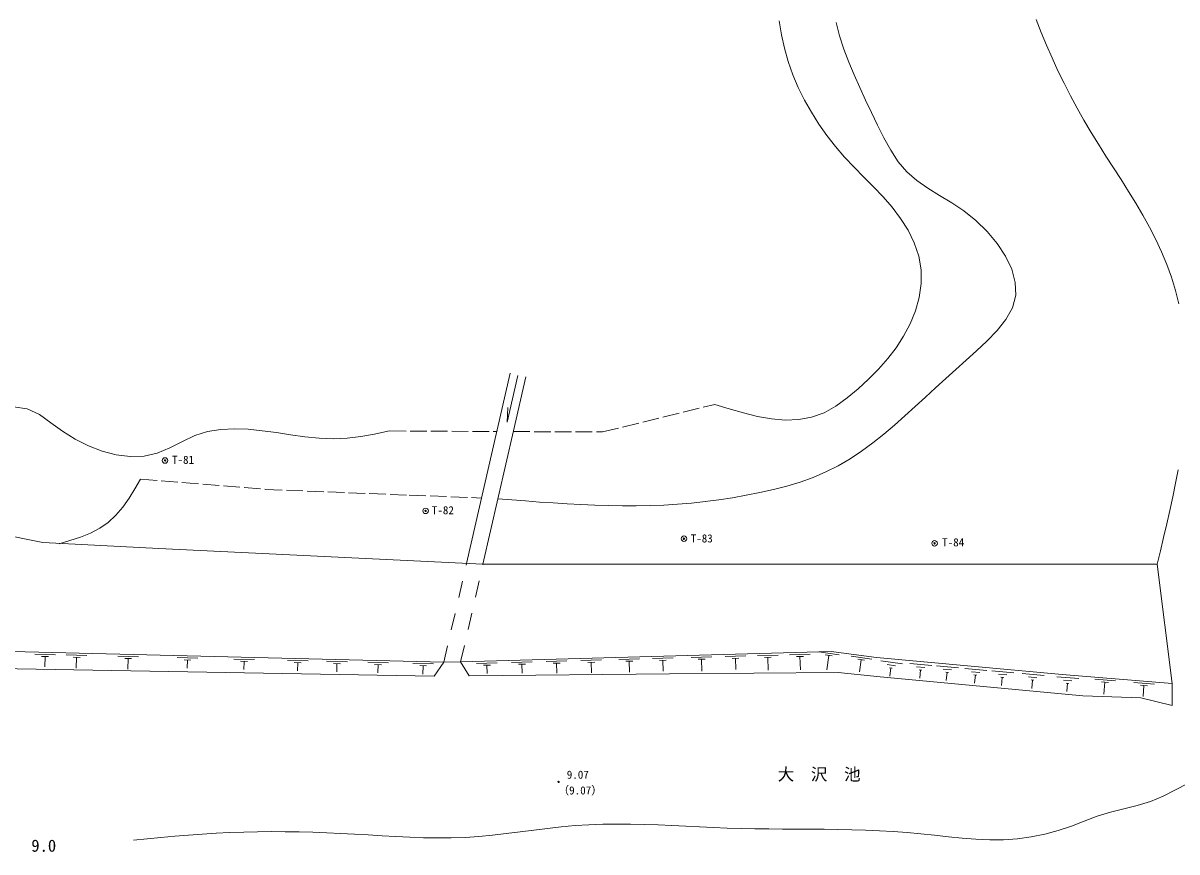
# Model space of a CAD drawing. Units: millimetres, scale not verified. Extents: x -13427 to 82914, y -7053 to 70496.
# Drawn here: x 19015 to 60717, y 1752 to 31722 of the extents above; entities that cross this region are included whole.
import ezdxf
from ezdxf.enums import TextEntityAlignment as Align

# ---------------------------------------------------------------- set-up
doc = ezdxf.new("R2010")
doc.units = ezdxf.units.MM
doc.header["$LTSCALE"] = 100
doc.header["$PDMODE"] = 32
doc.header["$PDSIZE"] = 50
doc.linetypes.add('DASHED', pattern=[7.5, 6, -1.5])
doc.linetypes.add('DASHED_SPACED', pattern=[12, 6, -6])
doc.layers.add('0-0通り芯', color=4, linetype='Continuous', lineweight=13)
doc.styles.add('ＭＳ ゴシック', font='')
doc.styles.get('ＭＳ ゴシック').set_extended_font_data('MS Gothic')

msp = doc.modelspace()

# ---------------------------------------------------------------- linework, layer by layer
at = {"layer": '0-0通り芯', "color": 3}
for p, q in [((35040.3, 12183.7), (36613.3, 19065.7)), ((36894.7, 18981.6), (36507.6, 17288)), ((36736.3, 16972.6), (37184.8, 18935)), ((36507.6, 17288), (36531.5, 17817.8)), ((35635, 12154.7), (36736.3, 16972.6)), ((14771, 13915.4), (19732.6, 12942.6)), ((19732.6, 12942.6), (23925.7, 12725.2)), ((35635, 12154.7), (23925.7, 12725.2)), ((35635, 12154.7), (49150.8, 12152.7)), ((49150.8, 12152.7), (54046.9, 12151.9)), ((54046.9, 12151.9), (60000.1, 12151)), ((34224.9, 8616.4), (14813.1, 9089.5)), ((34829.2, 8629.2), (48216.2, 9000.1)), ((48216.2, 9000.1), (49860.3, 8779.8)), ((49860.3, 8779.8), (56568.1, 8169)), ((14564.7, 8452.3), (33872.3, 8112.8)), ((33872.3, 8112.8), (34224.9, 8616.4)), ((34224.9, 8616.4), (34829.2, 8629.2)), ((34829.2, 8629.2), (35142.3, 8123.9)), ((35142.3, 8123.9), (42381, 8187.1)), ((42381, 8187.1), (48476.8, 8240.3)), ((49993.9, 8085.1), (48476.8, 8240.3)), ((49993.9, 8085.1), (57312.2, 7392.4)), ((56568.1, 8169), (60545.7, 7837.6)), ((57312.2, 7392.4), (59407.3, 7319.6)), ((60545.7, 7045.5), (59407.3, 7319.6))]:
    msp.add_line(p, q, dxfattribs=at)
at = {"layer": '0-0通り芯', "linetype": 'DASHED'}
for p, q in [((39953.6, 16935.8), (44010.4, 17932.3)), ((32255.7, 16973.1), (36130.7, 16954.3)), ((36734.4, 16951.4), (39953.6, 16935.8)), ((23263.6, 15233.8), (27780.6, 14860.2)), ((27780.6, 14860.2), (32974, 14652.6)), ((32974, 14652.6), (35580.9, 14548.4))]:
    msp.add_line(p, q, dxfattribs=at)
at = {"layer": '0-0通り芯', "color": 3, "linetype": 'DASHED_SPACED'}
for p, q in [((34224.9, 8616.4), (35040.3, 12183.7)), ((34829.2, 8629.2), (35635, 12154.7))]:
    msp.add_line(p, q, dxfattribs=at)
at = {"layer": '0-0通り芯'}
for p, q in [((60000.1, 12151), (60545.7, 7837.6)), ((20186.1, 8883.6), (19436.3, 8901.8)), ((19934.4, 8814.7), (19684.4, 8820.7)), ((19809.4, 8817.7), (19800.3, 8444.9)), ((21324.2, 8855.8), (20574.4, 8874.1)), ((21072.4, 8786.9), (20822.5, 8793)), ((20947.5, 8790), (20937.8, 8393.8)), ((23188.8, 8810.4), (22439.1, 8828.6)), ((25333.9, 8758.1), (24584.1, 8776.3)), ((42508.7, 8766.9), (41759, 8746.2)), ((43910.6, 8805.8), (43160.9, 8785)), ((45136, 8839.7), (44386.4, 8818.9)), ((44888.2, 8757.8), (44638.3, 8750.9)), ((46304, 8872.1), (45554.3, 8851.3)), ((46056.2, 8790.2), (45806.3, 8783.3)), ((45931.2, 8786.7), (45944, 8326.6)), ((47466.8, 8904.3), (46717.1, 8883.5)), ((47219, 8822.4), (46969.1, 8815.5)), ((47094.1, 8818.9), (47107.3, 8342)), ((48515, 8884.3), (47771.6, 8983.9)), ((48257.2, 8843.2), (48009.4, 8876.4)), ((48133.3, 8859.8), (48063, 8335)), ((49686.3, 8727.4), (48943, 8827)), ((22937.1, 8741.5), (22687.1, 8747.5)), ((22812.1, 8744.5), (22802.7, 8359.7)), ((25082.2, 8689.2), (24832.2, 8695.3)), ((24957.2, 8692.2), (24949.9, 8392.3)), ((27379.1, 8708.2), (26629.3, 8726.5)), ((27127.3, 8639.3), (26877.4, 8645.4)), ((27002.3, 8642.4), (26995.1, 8342.5)), ((29316.3, 8661), (28566.6, 8679.3)), ((29064.6, 8592.1), (28814.7, 8598.2)), ((28939.6, 8595.1), (28932.3, 8295.2)), ((30734.3, 8626.4), (29984.5, 8644.7)), ((30482.5, 8557.5), (30232.6, 8563.6)), ((30357.6, 8560.6), (30350.3, 8260.7)), ((32221.5, 8590.2), (31471.7, 8608.4)), ((31969.7, 8521.3), (31719.8, 8527.4)), ((31844.8, 8524.3), (31837.5, 8224.4)), ((33852.2, 8550.4), (33102.5, 8568.7)), ((33600.5, 8481.5), (33350.6, 8487.6)), ((33475.5, 8484.6), (33468.2, 8184.7)), ((36153.1, 8590.9), (35403.4, 8570.1)), ((35905.3, 8509), (35655.4, 8502.1)), ((35780.3, 8505.5), (35788.6, 8205.6)), ((37415.4, 8625.8), (36665.7, 8605.1)), ((37167.6, 8544), (36917.7, 8537)), ((37042.6, 8540.5), (37051.6, 8215.8)), ((38669.3, 8660.6), (37919.6, 8639.8)), ((38421.5, 8578.7), (38171.6, 8571.8)), ((38296.5, 8575.2), (38306.5, 8216.3)), ((39925.2, 8695.4), (39175.5, 8674.6)), ((39677.4, 8613.5), (39427.5, 8606.6)), ((39552.4, 8610), (39563.1, 8224.2)), ((41298.7, 8733.4), (40549, 8712.6)), ((41050.9, 8651.5), (40801, 8644.6)), ((40925.9, 8648), (40936.7, 8257.6)), ((42260.9, 8685), (42011, 8678.1)), ((42135.9, 8681.6), (42146.7, 8292.2)), ((43662.8, 8723.9), (43412.9, 8717)), ((43537.8, 8720.4), (43549.7, 8292.1)), ((44763.3, 8754.3), (44774.4, 8351.5)), ((49428.6, 8686.3), (49180.8, 8719.5)), ((49304.7, 8702.9), (49246.1, 8265.3)), ((50803.6, 8552.5), (50010.7, 8658.7)), ((50542.6, 8486.6), (50245.2, 8526.4)), ((50430.2, 8400.7), (50331.1, 8414)), ((50380.6, 8407.4), (50340.8, 8110.1)), ((51864.5, 8496.9), (51067.8, 8569.4)), ((51606.5, 8419.9), (51307.7, 8447.1)), ((52825.6, 8409.4), (52028.9, 8481.9)), ((52567.5, 8332.4), (52268.8, 8359.6)), ((53847.6, 8316.3), (53050.9, 8388.8)), ((51497.8, 8329.4), (51398.3, 8338.5)), ((51448.1, 8334), (51420.8, 8035.2)), ((52458.9, 8241.9), (52359.3, 8251)), ((52409.1, 8246.5), (52381.9, 7947.7)), ((53589.6, 8239.4), (53290.8, 8266.6)), ((53480.9, 8148.9), (53381.3, 8157.9)), ((53431.1, 8153.4), (53403.9, 7854.6)), ((54821.8, 8227.6), (54025.1, 8300.1)), ((54563.8, 8150.7), (54265, 8177.9)), ((54455.1, 8060.1), (54355.5, 8069.2)), ((54405.3, 8064.7), (54378.1, 7765.9)), ((55914.7, 8128), (55118, 8200.6)), ((55656.7, 8051.1), (55357.9, 8078.3)), ((55548, 7960.6), (55448.5, 7969.7)), ((55498.3, 7965.1), (55471, 7666.4)), ((57177.2, 8017.9), (56379.9, 8084.3)), ((56919.7, 7939), (56620.8, 7963.9)), ((58496.4, 7933.1), (57749, 7995.3)), ((56811.8, 7847.6), (56712.1, 7855.9)), ((56762, 7851.8), (56737.1, 7552.8)), ((58241, 7879.1), (57991.9, 7899.8)), ((58116.5, 7889.5), (58080, 7451.9)), ((59905.2, 7815.7), (59157.7, 7878)), ((59649.8, 7761.7), (59400.7, 7782.5)), ((59525.2, 7772.1), (59491.7, 7369.6))]:
    msp.add_line(p, q, dxfattribs=at)
at = {"layer": '0-0通り芯', "color": 7}
msp.add_line((60545.7, 7045.5), (60545.7, 7837.6), dxfattribs=at)
at = {"layer": '0-0通り芯', "linetype": 'DASHED'}
for points in [[(36176.7, 14524.6), (36677, 14483.3), (37177.2, 14442.9), (37677.4, 14404.4), (38177.5, 14368.7), (38677.5, 14336.7), (39177.3, 14309.3), (39677, 14287.5), (40176.5, 14272.2), (40675.7, 14264.3), (41174.6, 14264.8), (41673.3, 14274.6), (42171.6, 14294.6), (42669.6, 14325.5), (43167.1, 14367.3), (43664, 14420.3), (44160.2, 14484.3), (44655.7, 14559.6), (45150.3, 14646.1), (45643.8, 14743.9), (46135.4, 14854.3), (46622.6, 14980.4), (47102.7, 15126.1), (47573.1, 15294.7), (48031, 15490), (48474.3, 15714.7), (48903.3, 15967.2), (49319.4, 16243.7), (49724.1, 16540.4), (50119, 16853.6), (50505.5, 17179.6), (50885.1, 17514.4), (51259.2, 17854.5), (51629.5, 18196), (51997.2, 18535.3), (52363.9, 18868.5), (52731.2, 19196.8), (53100.3, 19527.2), (53472.9, 19866.9), (53849.9, 20223.6), (54217.3, 20602), (54538.4, 21003.2), (54774.9, 21428.3), (54890, 21877.7), (54874.9, 22345.9), (54746.5, 22822.1), (54522.2, 23294.9), (54219.7, 23753.3), (53856.6, 24185.9), (53450.4, 24581.7), (53018.9, 24929.5), (52578, 25226.6), (52140.1, 25492.7), (51716.6, 25751.2), (51319.2, 26025.4), (50959.4, 26338.5), (50645.7, 26708.3), (50371.5, 27125.2), (50125.7, 27571.6), (49897.1, 28030), (49676.1, 28485.3), (49461, 28936.7), (49252.9, 29388.3), (49052.7, 29844.1), (48861.6, 30307.9), (48684.3, 30780.3), (48527.6, 31260), (48399, 31745.3)], [(44010.4, 17932.3), (44531.4, 17773.3), (45049.9, 17625.8), (45563.2, 17501.4), (46068.8, 17411.8), (46564, 17368.4), (47046.3, 17382.7), (47513, 17466.5), (47961.8, 17630.6), (48391.6, 17870.7), (48803, 18167.4), (49196.8, 18500.4), (49573.4, 18850.8), (49930.3, 19212.7), (50263.3, 19589.6), (50567.9, 19984.9), (50839.8, 20402), (51074.6, 20844.5), (51266.7, 21313.8), (51405.4, 21802.8), (51478.5, 22302.1), (51474, 22802.1), (51385.1, 23294.1), (51222.3, 23771.8), (50999.1, 24229.4), (50729.1, 24660.8), (50425.3, 25062.2), (50097, 25439), (49752.5, 25800.1), (49400.2, 26154.2), (49048.3, 26510), (48705.1, 26876.3), (48377, 27258.8), (48066.2, 27657.3), (47774.6, 28070.8), (47504, 28498.4), (47256.2, 28939), (47033, 29391.6), (46836.2, 29855.2), (46667.6, 30328.9), (46529.1, 30811.7), (46420.4, 31301.9), (46339.3, 31797.2)], [(18666.2, 17842.6), (19167.1, 17770.1), (19609.2, 17564.5), (20021.1, 17272), (20444.7, 16963.2), (20900.1, 16682.3), (21380.4, 16440.8), (21877.4, 16248.7), (22382.8, 16115.6), (22888.4, 16051.3), (23385.7, 16065.7), (23866.4, 16168.4), (24325, 16360.8), (24771.3, 16595.7), (25220.5, 16809), (25683.9, 16953.1), (26161.5, 17030.5), (26651, 17053.1), (27150.2, 17033), (27656.7, 16982.3), (28168.4, 16912.9), (28682.9, 16836.9), (29198, 16766.4), (29711.4, 16713.4), (30220.8, 16690), (30724.1, 16707.8), (31220.7, 16767.8), (31712.9, 16856.9), (32202.6, 16961.4), (32255.7, 16973.1)], [(20320.8, 12896.3), (20706.9, 13009.8), (21085.2, 13133.5), (21447.8, 13277.8), (21786.9, 13452.9), (22094.6, 13668.9), (22369.1, 13928.6), (22616.5, 14223.8), (22843.5, 14545.6), (23056.9, 14885.3), (23263.6, 15233.8)]]:
    msp.add_lwpolyline(points, dxfattribs=at)
at = {"layer": '0-0通り芯'}
for points in [[(60785, 21570), (60664.7, 22054.5), (60521, 22530.3), (60353.3, 22996.2), (60162.9, 23452.4), (59952.5, 23900.3), (59725, 24341.2), (59483.1, 24776.3), (59229.5, 25207), (58966.9, 25634.5), (58698.1, 26060.2), (58425.8, 26485.4), (58152.8, 26911.3), (57881.8, 27339.3), (57615.5, 27770.7), (57356.7, 28206.7), (57107.1, 28647.9), (56866.9, 29094.2), (56636.2, 29545.1), (56415, 30000.1), (56203.5, 30458.9), (56001.8, 30921.2), (55810, 31386.4), (55628.1, 31854.2)], [(60000.1, 12151), (60119, 12637.8), (60236.7, 13124.8), (60351.7, 13612.3), (60462.8, 14100.5), (60568.7, 14589.6), (60668, 15079.8), (60759.4, 15571.4)]]:
    msp.add_lwpolyline(points, dxfattribs=at)
at = {"layer": '0-0通り芯', "color": 3}
msp.add_lwpolyline([(23001.7, 2175.8), (23500, 2224.1), (23998.2, 2271.3), (24496.5, 2316.4), (24994.9, 2358.3), (25493.5, 2395.9), (25992.2, 2428.1), (26491, 2453.9), (26990.1, 2472.3), (27489.4, 2483.1), (27988.9, 2487), (28488.6, 2484.6), (28988.4, 2476.3), (29488.5, 2462.9), (29988.6, 2445), (30489, 2423), (30989.4, 2397.7), (31490, 2369.6), (31990.6, 2340), (32491.2, 2311.3), (32991.6, 2286.3), (33491.7, 2267.6), (33991.4, 2258), (34490.5, 2260.3), (34988.9, 2277), (35486.6, 2310.2), (35983.7, 2357.4), (36480.3, 2414.6), (36976.8, 2477.4), (37473.4, 2541.8), (37970.3, 2603.6), (38467.7, 2658.5), (38965.9, 2702.4), (39464.9, 2732.8), (39964.7, 2750.5), (40464.9, 2757.2), (40965.3, 2754.4), (41465.8, 2743.6), (41966, 2726.3), (42465.9, 2704.2), (42965.4, 2679.3), (43464.7, 2654), (43964, 2630.7), (44463.4, 2611.5), (44963, 2597.8), (45462.9, 2588.6), (45962.9, 2582.7), (46463, 2579), (46963.2, 2576.4), (47463.4, 2573.6), (47963.6, 2569.6), (48463.7, 2563.2), (48963.7, 2553.2), (49463.5, 2538.5), (49963.2, 2517.9), (50462.6, 2490.3), (50961.7, 2454.5), (51460.5, 2409.4), (51959, 2356.4), (52457.3, 2301.6), (52955.7, 2251.5), (53454.3, 2212.7), (53953.3, 2191.6), (54452.8, 2194.9), (54952.7, 2228.2), (55450.4, 2293.4), (55943.1, 2391.3), (56427.3, 2522.2), (56900.6, 2686.2), (57366.2, 2869.7), (57833.6, 3046.4), (58311.8, 3191.3), (58799.4, 3308.3), (59285.3, 3427.2), (59758.8, 3578), (60216.2, 3771.5), (60663.4, 3993.8), (61106.9, 4229.8)], dxfattribs=at)
at = {"layer": '0-0通り芯'}
for centre in [(24145.9, 15906.6), (33561.9, 14083.3), (42901.6, 13078.2), (51958.2, 12910.9)]:
    msp.add_circle(centre, 100, dxfattribs=at)
at = {"layer": '0-0通り芯', "color": 7}
for p in [(24145.9, 15906.6), (33561.9, 14083.3), (42901.6, 13078.2), (51958.2, 12910.9), (38366.8, 4285.2)]:
    msp.add_point(p, dxfattribs=at)

# ---------------------------------------------------------------- texts
at = {"layer": '0-0通り芯', "color": 2, "style": 'ＭＳ ゴシック'}
for s, height, p in [('T-81', 293.3, (24396.9, 15696.4)), ('T-82', 293.3, (33787.7, 13872.3)), ('T-83', 293.3, (43142.9, 12854.4)), ('T-84', 293.3, (52232.5, 12712.4)), ('9.07', 293.3, (38664.4, 4310)), ('（9.07）', 293.3, (38350.9, 3741.7)), ('9.0', 439.9, (19313.1, 1627.2))]:
    msp.add_text(s, height=height, dxfattribs=at).set_placement(p, align=Align.BOTTOM_LEFT)
at = {"layer": '0-0通り芯', "color": 3, "style": 'ＭＳ ゴシック'}
msp.add_text('大\u3000沢\u3000池', height=439.9, dxfattribs=at).set_placement((46283.9, 4207.4), align=Align.BOTTOM_LEFT)

doc.saveas('drawing.dxf')
